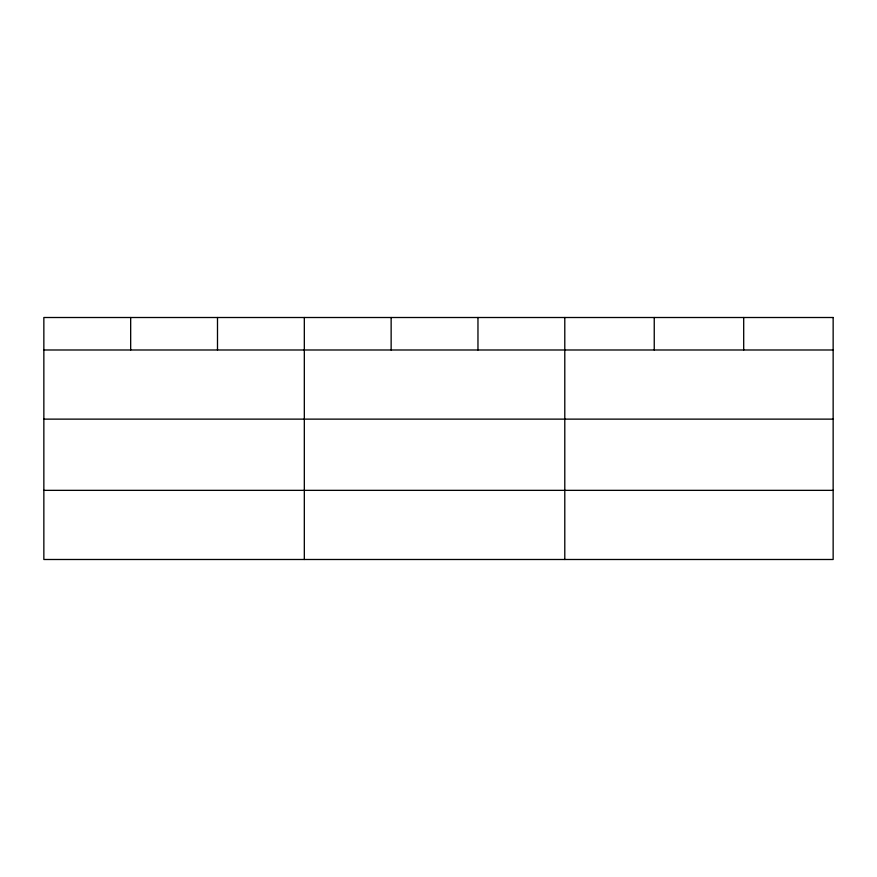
<?xml version="1.0" encoding="UTF-8"?>
<svg xmlns="http://www.w3.org/2000/svg" width="877" height="877" viewBox="0 0 877 877"><rect width="100%" height="100%" fill="white"/><g stroke="black" fill="none" stroke-linecap="round" stroke-linejoin="round"><path stroke-width="1.32" d="M43.85 349.989L833.15 349.989M43.85 419.129L833.15 419.129M43.85 490.353L833.15 490.353M743.696 317.507L743.696 349.989M654.242 317.507L654.242 349.989M564.788 317.507L564.788 559.493M477.965 317.507L477.965 349.989M391.142 317.507L391.142 349.989M304.319 317.507L304.319 559.493M217.496 317.507L217.496 349.989M130.673 317.507L130.673 349.989M833.15 317.507L43.85 317.507L43.85 559.493L833.15 559.493L833.15 317.507"/></g></svg>
